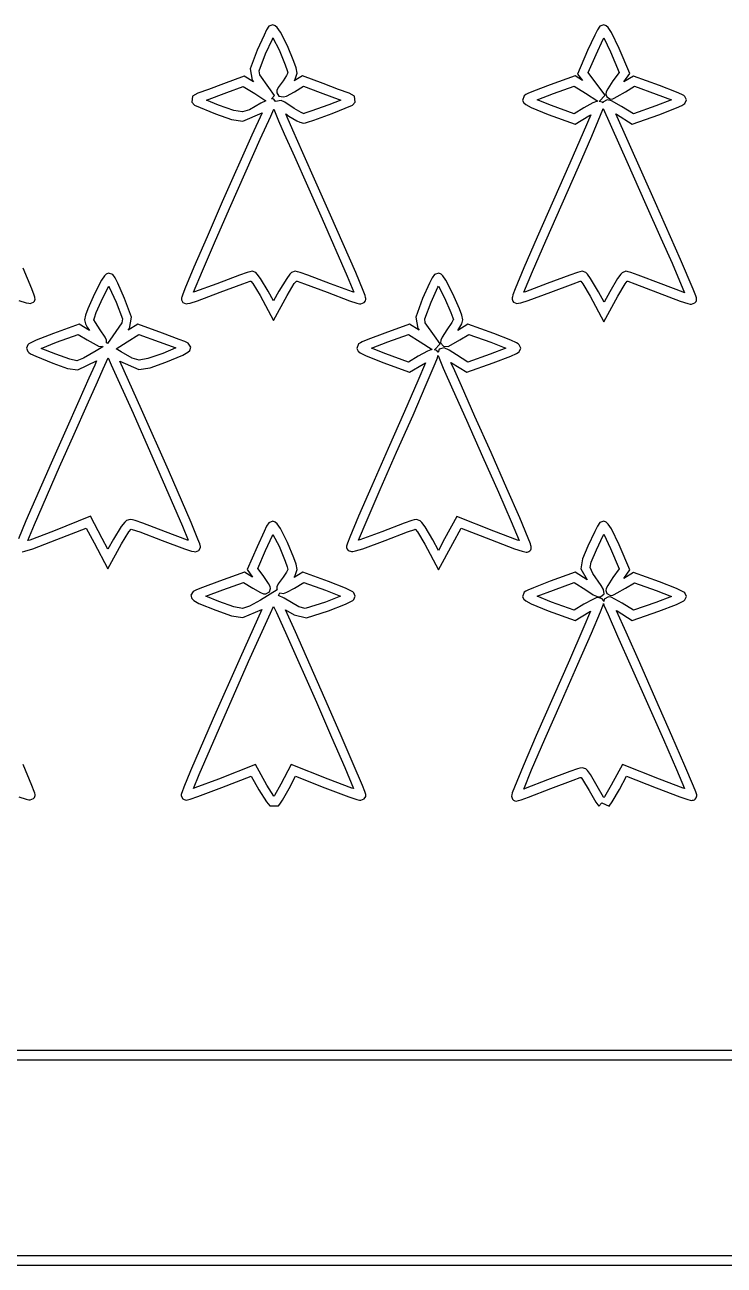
# Model space of a CAD drawing. Extents: x 23 to 528, y 384 to 592.
# Drawn here: x 102.54 to 122.51, y 427.83 to 463.23 of the extents above; entities that cross this region are included whole.
import ezdxf

# ---------------------------------------------------------------- set-up
doc = ezdxf.new("R2010")
doc.units = 0
doc.layers.get('0').update_dxf_attribs({"linetype": 'CONTINUOUS'})

msp = doc.modelspace()

# ---------------------------------------------------------------- linework, layer by layer
at = {"color": 0}
for p, q in [((109.446, 463.088), (109.371, 462.936)), ((109.509, 463.187), (109.446, 463.088)), ((109.621, 463.229), (109.509, 463.187)), ((109.693, 463.204), (109.621, 463.229)), ((109.751, 463.151), (109.693, 463.204)), ((109.837, 463.021), (109.751, 463.151)), ((110.039, 462.626), (109.837, 463.021)), ((118.89, 463.088), (118.812, 462.933)), ((118.961, 463.19), (118.89, 463.088)), ((119.068, 463.229), (118.961, 463.19)), ((119.138, 463.204), (119.068, 463.229)), ((119.199, 463.148), (119.138, 463.204)), ((119.291, 463.01), (119.199, 463.148)), ((119.511, 462.555), (119.291, 463.01)), ((109.371, 462.936), (109.172, 462.502)), ((109.415, 462.396), (109.609, 462.823)), ((109.609, 462.823), (109.626, 462.855)), ((109.626, 462.855), (109.799, 462.516)), ((118.812, 462.933), (118.611, 462.492)), ((118.853, 462.386), (119.05, 462.82)), ((119.05, 462.82), (119.071, 462.859)), ((119.071, 462.859), (119.266, 462.453)), ((109.172, 462.502), (108.977, 461.973)), ((109.236, 461.92), (109.415, 462.396)), ((109.799, 462.516), (109.978, 462.089)), ((110.226, 462.181), (110.039, 462.626)), ((118.611, 462.492), (118.324, 461.825)), ((118.627, 461.864), (118.853, 462.386)), ((119.266, 462.453), (119.512, 461.871)), ((119.812, 461.836), (119.511, 462.555)), ((108.977, 461.973), (109.037, 461.649)), ((109.978, 462.089), (110.034, 461.927)), ((110.29, 462.001), (110.226, 462.181)), ((110.315, 461.85), (110.29, 462.001)), ((108.807, 461.768), (108.219, 461.546)), ((109.069, 461.603), (108.807, 461.768)), ((109.037, 461.649), (109.069, 461.603)), ((109.25, 461.804), (109.236, 461.92)), ((109.513, 461.437), (109.25, 461.804)), ((109.918, 461.634), (109.776, 461.444)), ((110.017, 461.779), (109.918, 461.634)), ((110.05, 461.857), (110.017, 461.779)), ((110.034, 461.927), (110.05, 461.857)), ((110.471, 461.772), (110.232, 461.627)), ((110.232, 461.627), (110.25, 461.652)), ((110.25, 461.652), (110.315, 461.85)), ((111.064, 461.55), (110.471, 461.772)), ((118.254, 461.772), (117.545, 461.514)), ((118.463, 461.638), (118.254, 461.772)), ((118.324, 461.825), (118.463, 461.638)), ((118.845, 461.574), (118.627, 461.864)), ((119.334, 461.627), (119.185, 461.398)), ((119.512, 461.871), (119.334, 461.627)), ((119.643, 461.599), (119.812, 461.836)), ((119.92, 461.768), (119.643, 461.599)), ((120.661, 461.5), (119.92, 461.768)), ((107.486, 461.278), (107.334, 461.19)), ((107.785, 461.387), (107.486, 461.278)), ((107.725, 461.081), (108.311, 461.296)), ((108.219, 461.546), (107.785, 461.387)), ((108.311, 461.296), (108.777, 461.472)), ((108.777, 461.472), (109.106, 461.264)), ((109.106, 461.264), (109.425, 461.063)), ((109.671, 461.208), (109.513, 461.437)), ((109.737, 461.359), (109.733, 461.289)), ((109.733, 461.289), (109.79, 461.197)), ((109.776, 461.444), (109.737, 461.359)), ((110.017, 461.197), (110.237, 461.32)), ((110.237, 461.32), (110.498, 461.479)), ((110.498, 461.479), (110.972, 461.299)), ((110.972, 461.299), (111.565, 461.081)), ((111.502, 461.387), (111.064, 461.55)), ((111.804, 461.278), (111.502, 461.387)), ((111.956, 461.19), (111.804, 461.278)), ((116.848, 461.236), (116.797, 461.204)), ((116.905, 461.264), (116.848, 461.236)), ((117.066, 461.331), (116.905, 461.264)), ((117.545, 461.514), (117.066, 461.331)), ((117.168, 461.088), (117.636, 461.268)), ((117.636, 461.268), (118.222, 461.479)), ((118.222, 461.479), (118.549, 461.275)), ((118.549, 461.275), (118.9, 461.049)), ((119.107, 461.225), (118.845, 461.574)), ((119.143, 461.313), (119.13, 461.25)), ((119.13, 461.25), (119.155, 461.169)), ((119.185, 461.398), (119.143, 461.313)), ((119.451, 461.183), (119.692, 461.32)), ((119.692, 461.32), (119.95, 461.476)), ((119.95, 461.476), (120.57, 461.25)), ((120.57, 461.25), (121, 461.084)), ((121.149, 461.31), (120.661, 461.5)), ((121.304, 461.239), (121.149, 461.31)), ((121.358, 461.208), (121.304, 461.239)), ((107.334, 461.19), (107.313, 461.021)), ((107.313, 461.021), (107.389, 460.939)), ((107.389, 460.939), (107.982, 460.693)), ((108.074, 460.939), (107.725, 461.081)), ((108.51, 460.788), (108.074, 460.939)), ((109.282, 460.989), (108.959, 460.805)), ((109.425, 461.063), (109.282, 460.989)), ((109.587, 461.119), (109.671, 461.208)), ((109.648, 461.105), (109.587, 461.119)), ((109.7, 461.042), (109.648, 461.105)), ((109.86, 461.066), (109.7, 461.042)), ((109.79, 461.197), (109.929, 461.169)), ((109.962, 461.017), (109.86, 461.066)), ((109.929, 461.169), (110.017, 461.197)), ((110.232, 460.844), (109.962, 461.017)), ((111.221, 460.943), (110.709, 460.76)), ((111.565, 461.081), (111.221, 460.943)), ((111.312, 460.696), (111.901, 460.939)), ((111.901, 460.939), (111.978, 461.021)), ((111.978, 461.021), (111.956, 461.19)), ((116.797, 461.204), (116.753, 461.073)), ((116.753, 461.073), (116.786, 461.003)), ((116.786, 461.003), (116.844, 460.954)), ((116.844, 460.954), (116.994, 460.872)), ((117.577, 460.922), (117.168, 461.088)), ((118.222, 460.689), (117.577, 460.922)), ((118.762, 460.999), (118.503, 460.858)), ((118.859, 461.042), (118.762, 460.999)), ((118.9, 461.049), (118.859, 461.042)), ((118.941, 461.045), (119.107, 461.225)), ((119.029, 461.017), (118.941, 461.045)), ((119.045, 460.999), (119.029, 461.017)), ((119.172, 461.088), (119.045, 461.017)), ((119.045, 461.017), (119.045, 460.999)), ((119.155, 461.169), (119.266, 461.109)), ((119.293, 461.056), (119.172, 461.088)), ((119.266, 461.109), (119.326, 461.119)), ((119.578, 460.901), (119.293, 461.056)), ((119.326, 461.119), (119.363, 461.137)), ((119.363, 461.137), (119.451, 461.183)), ((119.918, 460.689), (119.578, 460.901)), ((120.556, 460.915), (119.918, 460.689)), ((121, 461.084), (120.556, 460.915)), ((121.143, 460.855), (121.302, 460.929)), ((121.302, 460.929), (121.357, 460.961)), ((121.357, 460.961), (121.387, 460.985)), ((121.389, 461.179), (121.358, 461.208)), ((121.387, 460.985), (121.43, 461.084)), ((121.43, 461.084), (121.389, 461.179)), ((107.982, 460.693), (108.438, 460.53)), ((108.438, 460.53), (108.767, 460.477)), ((108.755, 460.745), (108.51, 460.788)), ((108.959, 460.805), (108.755, 460.745)), ((108.767, 460.477), (109.314, 460.717)), ((109.314, 460.717), (109.022, 460.075)), ((109.263, 459.966), (109.561, 460.622)), ((109.561, 460.622), (109.656, 460.82)), ((109.656, 460.823), (109.667, 460.777)), ((109.656, 460.82), (109.656, 460.823)), ((109.667, 460.777), (109.787, 460.488)), ((110.03, 460.594), (109.991, 460.689)), ((109.991, 460.689), (110.083, 460.625)), ((110.191, 460.227), (110.03, 460.594)), ((110.083, 460.625), (110.304, 460.491)), ((110.428, 460.728), (110.232, 460.844)), ((110.497, 460.696), (110.428, 460.728)), ((110.539, 460.707), (110.495, 460.693)), ((110.495, 460.693), (110.497, 460.696)), ((110.709, 460.76), (110.539, 460.707)), ((110.794, 460.509), (111.312, 460.696)), ((116.994, 460.872), (117.486, 460.671)), ((117.486, 460.671), (118.251, 460.396)), ((118.503, 460.858), (118.222, 460.689)), ((118.251, 460.396), (118.641, 460.633)), ((118.7, 460.664), (118.484, 460.153)), ((118.641, 460.633), (118.7, 460.664)), ((118.728, 460.047), (118.979, 460.647)), ((118.979, 460.647), (119.045, 460.812)), ((119.045, 460.812), (119.055, 460.841)), ((119.055, 460.841), (119.731, 459.327)), ((120.545, 458.149), (119.412, 460.693)), ((119.412, 460.693), (119.436, 460.678)), ((119.436, 460.678), (119.885, 460.396)), ((119.885, 460.396), (120.644, 460.664)), ((120.644, 460.664), (121.143, 460.855)), ((109.787, 460.488), (109.95, 460.117)), ((110.48, 459.578), (110.191, 460.227)), ((110.304, 460.491), (110.395, 460.449)), ((110.395, 460.449), (110.495, 460.424)), ((110.495, 460.424), (110.556, 460.431)), ((110.556, 460.431), (110.615, 460.453)), ((110.615, 460.453), (110.794, 460.509)), ((109.022, 460.075), (108.18, 458.177)), ((108.423, 458.071), (109.263, 459.966)), ((109.95, 460.117), (110.237, 459.468)), ((118.484, 460.153), (118.105, 459.285)), ((118.347, 459.176), (118.728, 460.047)), ((110.237, 459.468), (110.611, 458.632)), ((110.853, 458.738), (110.48, 459.578)), ((118.105, 459.285), (117.638, 458.227)), ((117.88, 458.117), (118.347, 459.176)), ((119.731, 459.327), (120.276, 458.103)), ((110.611, 458.632), (111.029, 457.694)), ((111.271, 457.8), (110.853, 458.738)), ((108.18, 458.177), (107.745, 457.179)), ((107.987, 457.073), (108.423, 458.071)), ((117.638, 458.227), (117.169, 457.165)), ((117.412, 457.062), (117.88, 458.117)), ((120.276, 458.103), (120.701, 457.144)), ((121.262, 456.533), (120.545, 458.149)), ((111.989, 456.156), (111.271, 457.8)), ((111.029, 457.694), (111.745, 456.053)), ((107.745, 457.179), (107.371, 456.311)), ((107.614, 456.205), (107.987, 457.073)), ((117.169, 457.165), (116.792, 456.293)), ((117.035, 456.188), (117.412, 457.062)), ((120.701, 457.144), (121.019, 456.424)), ((102.744, 455.69), (102.494, 456.286)), ((107.371, 456.311), (107.111, 455.694)), ((116.792, 456.293), (116.543, 455.694)), ((121.019, 456.424), (121.38, 455.581)), ((121.626, 455.683), (121.262, 456.533)), ((104.729, 455.937), (104.528, 455.549)), ((104.813, 456.064), (104.729, 455.937)), ((104.865, 456.117), (104.813, 456.064)), ((104.932, 456.145), (104.865, 456.117)), ((105.053, 456.103), (104.932, 456.145)), ((105.117, 456.004), (105.053, 456.103)), ((105.193, 455.852), (105.117, 456.004)), ((107.357, 455.595), (107.614, 456.205)), ((108.674, 456.085), (108.022, 455.838)), ((108.891, 456.163), (108.674, 456.085)), ((108.963, 456.184), (108.891, 456.163)), ((109.032, 456.198), (108.963, 456.184)), ((109.135, 456.159), (109.032, 456.198)), ((109.18, 456.11), (109.135, 456.159)), ((109.273, 455.99), (109.18, 456.11)), ((109.491, 455.63), (109.273, 455.99)), ((110.02, 455.993), (109.798, 455.63)), ((110.111, 456.11), (110.02, 455.993)), ((110.158, 456.159), (110.111, 456.11)), ((110.261, 456.198), (110.158, 456.159)), ((110.328, 456.184), (110.261, 456.198)), ((110.4, 456.163), (110.328, 456.184)), ((110.618, 456.085), (110.4, 456.163)), ((111.27, 455.838), (110.618, 456.085)), ((111.745, 456.053), (111.935, 455.595)), ((112.2, 455.644), (111.989, 456.156)), ((114.173, 456.004), (114.098, 455.852)), ((114.237, 456.103), (114.173, 456.004)), ((114.359, 456.145), (114.237, 456.103)), ((114.425, 456.117), (114.358, 456.145)), ((114.358, 456.145), (114.359, 456.145)), ((114.476, 456.064), (114.425, 456.117)), ((114.56, 455.937), (114.476, 456.064)), ((114.763, 455.549), (114.56, 455.937)), ((116.793, 455.602), (117.035, 456.188)), ((118.102, 456.085), (117.458, 455.842)), ((118.317, 456.163), (118.102, 456.085)), ((118.386, 456.184), (118.317, 456.163)), ((118.455, 456.198), (118.386, 456.184)), ((118.559, 456.156), (118.455, 456.198)), ((118.604, 456.11), (118.559, 456.156)), ((118.696, 455.986), (118.604, 456.11)), ((118.918, 455.613), (118.696, 455.986)), ((119.466, 455.986), (119.243, 455.613)), ((119.555, 456.11), (119.466, 455.986)), ((119.596, 456.152), (119.555, 456.11)), ((119.701, 456.198), (119.596, 456.152)), ((119.743, 456.191), (119.701, 456.198)), ((119.769, 456.184), (119.743, 456.191)), ((119.84, 456.163), (119.769, 456.184)), ((120.053, 456.085), (119.84, 456.163)), ((120.705, 455.835), (120.053, 456.085)), ((102.809, 455.517), (102.744, 455.69)), ((104.767, 455.436), (104.939, 455.768)), ((104.939, 455.768), (104.954, 455.739)), ((104.954, 455.739), (105.149, 455.313)), ((105.391, 455.418), (105.193, 455.852)), ((107.111, 455.694), (107.041, 455.517)), ((107.389, 455.605), (107.357, 455.595)), ((108.022, 455.838), (107.389, 455.605)), ((107.474, 455.355), (108.118, 455.595)), ((108.118, 455.595), (108.763, 455.838)), ((108.763, 455.838), (108.974, 455.912)), ((108.974, 455.912), (108.999, 455.916)), ((108.999, 455.916), (109.055, 455.842)), ((109.055, 455.842), (109.258, 455.507)), ((109.642, 455.348), (109.491, 455.63)), ((109.798, 455.63), (109.642, 455.348)), ((110.03, 455.503), (110.236, 455.842)), ((110.236, 455.842), (110.294, 455.916)), ((110.294, 455.916), (110.317, 455.912)), ((110.317, 455.912), (110.528, 455.838)), ((110.528, 455.838), (111.172, 455.595)), ((111.172, 455.595), (111.815, 455.355)), ((111.901, 455.605), (111.27, 455.838)), ((111.935, 455.595), (111.901, 455.605)), ((112.255, 455.5), (112.2, 455.644)), ((114.098, 455.852), (113.899, 455.418)), ((114.142, 455.313), (114.336, 455.739)), ((114.336, 455.739), (114.351, 455.768)), ((114.351, 455.768), (114.523, 455.436)), ((116.543, 455.694), (116.479, 455.521)), ((116.833, 455.613), (116.793, 455.602)), ((117.458, 455.842), (116.833, 455.613)), ((116.917, 455.362), (117.555, 455.595)), ((117.555, 455.595), (118.193, 455.838)), ((118.193, 455.838), (118.4, 455.912)), ((118.4, 455.912), (118.418, 455.916)), ((118.418, 455.916), (118.475, 455.838)), ((118.475, 455.838), (118.685, 455.486)), ((119.078, 455.316), (118.918, 455.613)), ((119.243, 455.613), (119.078, 455.316)), ((119.475, 455.486), (119.686, 455.838)), ((119.686, 455.838), (119.741, 455.916)), ((119.741, 455.916), (119.754, 455.912)), ((119.754, 455.912), (119.962, 455.838)), ((119.962, 455.838), (120.609, 455.588)), ((120.609, 455.588), (121.255, 455.344)), ((121.342, 455.595), (120.705, 455.835)), ((121.38, 455.581), (121.342, 455.595)), ((121.699, 455.493), (121.626, 455.683)), ((102.373, 455.362), (102.582, 455.299)), ((102.582, 455.299), (102.654, 455.281)), ((102.654, 455.281), (102.693, 455.277)), ((102.693, 455.277), (102.791, 455.313)), ((102.791, 455.313), (102.815, 455.344)), ((102.827, 455.461), (102.809, 455.517)), ((102.815, 455.344), (102.827, 455.369)), ((102.832, 455.433), (102.827, 455.461)), ((102.827, 455.369), (102.833, 455.404)), ((102.833, 455.404), (102.832, 455.433)), ((104.528, 455.549), (104.338, 455.122)), ((104.583, 455.023), (104.767, 455.436)), ((105.149, 455.313), (105.327, 454.836)), ((105.587, 454.889), (105.391, 455.418)), ((107.014, 455.436), (107.012, 455.411)), ((107.012, 455.411), (107.013, 455.376)), ((107.013, 455.376), (107.054, 455.306)), ((107.021, 455.461), (107.014, 455.436)), ((107.041, 455.517), (107.021, 455.461)), ((107.054, 455.306), (107.152, 455.27)), ((107.152, 455.27), (107.191, 455.274)), ((107.191, 455.274), (107.264, 455.288)), ((107.264, 455.288), (107.474, 455.355)), ((109.258, 455.507), (109.639, 454.794)), ((109.639, 454.794), (110.03, 455.503)), ((111.815, 455.355), (112.025, 455.288)), ((112.025, 455.288), (112.095, 455.27)), ((112.095, 455.27), (112.134, 455.267)), ((112.134, 455.267), (112.234, 455.302)), ((112.234, 455.302), (112.269, 455.355)), ((112.27, 455.45), (112.255, 455.5)), ((112.269, 455.355), (112.276, 455.387)), ((112.276, 455.418), (112.27, 455.45)), ((112.276, 455.387), (112.276, 455.418)), ((113.899, 455.418), (113.705, 454.889)), ((113.964, 454.836), (114.142, 455.313)), ((114.523, 455.436), (114.706, 455.023)), ((114.952, 455.122), (114.763, 455.549)), ((116.461, 455.464), (116.455, 455.433)), ((116.455, 455.433), (116.455, 455.401)), ((116.455, 455.401), (116.462, 455.369)), ((116.479, 455.521), (116.461, 455.464)), ((116.462, 455.369), (116.475, 455.344)), ((116.475, 455.344), (116.498, 455.316)), ((116.498, 455.316), (116.593, 455.277)), ((116.593, 455.277), (116.633, 455.281)), ((116.633, 455.281), (116.706, 455.299)), ((116.706, 455.299), (116.917, 455.362)), ((118.685, 455.486), (119.075, 454.755)), ((119.075, 454.755), (119.475, 455.486)), ((121.255, 455.344), (121.466, 455.277)), ((121.466, 455.277), (121.536, 455.26)), ((121.536, 455.26), (121.573, 455.256)), ((121.573, 455.256), (121.675, 455.291)), ((121.675, 455.291), (121.693, 455.309)), ((121.693, 455.309), (121.704, 455.33)), ((121.715, 455.433), (121.699, 455.493)), ((121.704, 455.33), (121.715, 455.359)), ((121.719, 455.397), (121.715, 455.433)), ((121.715, 455.359), (121.719, 455.397)), ((104.275, 454.946), (104.246, 454.805)), ((104.338, 455.122), (104.275, 454.946)), ((104.51, 454.805), (104.527, 454.868)), ((104.527, 454.868), (104.583, 455.023)), ((105.526, 454.565), (105.587, 454.889)), ((113.705, 454.889), (113.764, 454.565)), ((114.706, 455.023), (114.763, 454.868)), ((114.763, 454.868), (114.779, 454.805)), ((115.015, 454.946), (114.952, 455.122)), ((115.044, 454.805), (115.015, 454.946)), ((104.097, 454.685), (103.357, 454.417)), ((104.388, 454.508), (104.097, 454.685)), ((104.246, 454.805), (104.275, 454.699)), ((104.275, 454.699), (104.326, 454.6)), ((104.326, 454.6), (104.388, 454.508)), ((104.516, 454.808), (104.51, 454.805)), ((104.556, 454.734), (104.516, 454.808)), ((104.696, 454.522), (104.556, 454.734)), ((104.836, 454.318), (104.696, 454.522)), ((105.314, 454.72), (105.051, 454.353)), ((105.327, 454.836), (105.314, 454.72)), ((105.765, 454.688), (105.494, 454.519)), ((105.494, 454.519), (105.526, 454.565)), ((106.47, 454.431), (105.765, 454.688)), ((113.526, 454.688), (112.819, 454.431)), ((113.796, 454.519), (113.526, 454.688)), ((113.764, 454.565), (113.796, 454.519)), ((113.976, 454.72), (113.964, 454.836)), ((114.239, 454.353), (113.976, 454.72)), ((114.595, 454.522), (114.455, 454.318)), ((114.735, 454.734), (114.595, 454.522)), ((114.774, 454.808), (114.735, 454.734)), ((114.779, 454.805), (114.774, 454.808)), ((115.193, 454.685), (114.904, 454.508)), ((114.904, 454.508), (114.964, 454.6)), ((114.964, 454.6), (115.015, 454.699)), ((115.015, 454.699), (115.044, 454.805)), ((115.933, 454.417), (115.193, 454.685)), ((102.868, 454.226), (102.712, 454.152)), ((103.357, 454.417), (102.868, 454.226)), ((103.008, 453.993), (103.446, 454.17)), ((103.446, 454.17), (104.068, 454.392)), ((104.068, 454.392), (104.326, 454.237)), ((104.326, 454.237), (104.575, 454.092)), ((104.876, 454.233), (104.836, 454.318)), ((104.877, 454.156), (104.876, 454.233)), ((105.051, 454.353), (104.9, 454.138)), ((105.147, 453.986), (105.461, 454.184)), ((105.461, 454.184), (105.796, 454.395)), ((105.796, 454.395), (106.379, 454.184)), ((106.379, 454.184), (106.852, 454.007)), ((106.95, 454.251), (106.47, 454.431)), ((107.115, 454.187), (106.95, 454.251)), ((107.21, 454.141), (107.115, 454.187)), ((112.176, 454.18), (112.121, 454.152)), ((112.339, 454.247), (112.176, 454.18)), ((112.819, 454.431), (112.339, 454.247)), ((112.441, 454.004), (112.908, 454.184)), ((112.908, 454.184), (113.495, 454.395)), ((113.495, 454.395), (113.829, 454.184)), ((113.829, 454.184), (114.175, 453.965)), ((114.398, 454.127), (114.239, 454.353)), ((114.416, 454.233), (114.413, 454.156)), ((114.455, 454.318), (114.416, 454.233)), ((114.715, 454.092), (114.964, 454.237)), ((114.964, 454.237), (115.222, 454.392)), ((115.222, 454.392), (115.843, 454.17)), ((115.843, 454.17), (116.272, 454)), ((116.421, 454.226), (115.933, 454.417)), ((116.576, 454.152), (116.421, 454.226)), ((102.628, 454.096), (102.588, 454)), ((102.588, 454), (102.627, 453.902)), ((102.627, 453.902), (102.656, 453.873)), ((102.658, 454.12), (102.628, 454.096)), ((102.656, 453.873), (102.709, 453.842)), ((102.712, 454.152), (102.658, 454.12)), ((102.709, 453.842), (102.861, 453.771)), ((103.43, 453.827), (103.008, 453.993)), ((103.831, 453.683), (103.43, 453.827)), ((104.578, 453.926), (104.215, 453.715)), ((104.575, 454.092), (104.664, 454.053)), ((104.769, 454.039), (104.578, 453.926)), ((104.664, 454.053), (104.761, 454.057)), ((104.761, 454.057), (104.769, 454.039)), ((104.874, 454.152), (104.877, 454.156)), ((104.9, 454.138), (104.874, 454.152)), ((105.297, 453.894), (105.147, 453.986)), ((105.609, 453.718), (105.297, 453.894)), ((106.48, 453.852), (106.05, 453.704)), ((106.852, 454.007), (106.48, 453.852)), ((106.572, 453.602), (107.053, 453.803)), ((107.053, 453.803), (107.195, 453.884)), ((107.195, 453.884), (107.254, 453.937)), ((107.281, 454.032), (107.21, 454.141)), ((107.254, 453.937), (107.281, 454.032)), ((112.07, 454.12), (112.025, 453.99)), ((112.025, 453.99), (112.058, 453.919)), ((112.058, 453.919), (112.117, 453.87)), ((112.121, 454.152), (112.07, 454.12)), ((112.117, 453.87), (112.266, 453.789)), ((112.849, 453.838), (112.441, 454.004)), ((113.494, 453.605), (112.849, 453.838)), ((114.035, 453.919), (113.775, 453.775)), ((114.136, 453.958), (114.035, 453.919)), ((114.175, 453.965), (114.136, 453.958)), ((114.234, 453.954), (114.398, 454.127)), ((114.304, 453.933), (114.234, 453.954)), ((114.332, 453.898), (114.304, 453.933)), ((114.34, 453.877), (114.332, 453.898)), ((114.37, 453.969), (114.34, 453.877)), ((114.51, 454.007), (114.37, 453.969)), ((114.413, 454.156), (114.492, 454.057)), ((114.492, 454.057), (114.627, 454.053)), ((114.653, 453.94), (114.51, 454.007)), ((114.627, 454.053), (114.715, 454.092)), ((114.866, 453.81), (114.653, 453.94)), ((115.191, 453.605), (114.866, 453.81)), ((115.828, 453.831), (115.191, 453.605)), ((116.272, 454), (115.828, 453.831)), ((116.417, 453.771), (116.575, 453.845)), ((116.575, 453.845), (116.629, 453.873)), ((116.63, 454.124), (116.576, 454.152)), ((116.629, 453.873), (116.66, 453.898)), ((116.66, 454.096), (116.63, 454.124)), ((116.702, 454), (116.66, 454.096)), ((116.66, 453.898), (116.702, 454)), ((102.861, 453.771), (103.338, 453.577)), ((103.338, 453.577), (103.757, 453.425)), ((104.031, 453.644), (103.831, 453.683)), ((104.215, 453.715), (104.031, 453.644)), ((104.053, 453.379), (104.59, 453.64)), ((104.537, 453.517), (104.372, 453.147)), ((104.59, 453.64), (104.537, 453.517)), ((104.779, 453.408), (104.917, 453.722)), ((104.917, 453.722), (105.011, 453.521)), ((105.011, 453.521), (105.634, 452.145)), ((105.876, 452.251), (105.252, 453.63)), ((105.252, 453.63), (105.796, 453.394)), ((105.809, 453.658), (105.609, 453.718)), ((106.05, 453.704), (105.809, 453.658)), ((106.121, 453.443), (106.572, 453.602)), ((112.266, 453.789), (112.759, 453.591)), ((112.759, 453.591), (113.523, 453.312)), ((113.775, 453.775), (113.494, 453.605)), ((113.523, 453.312), (113.913, 453.549)), ((113.979, 453.584), (113.761, 453.065)), ((113.913, 453.549), (113.979, 453.584)), ((114.004, 452.96), (114.254, 453.559)), ((114.254, 453.559), (114.322, 453.729)), ((114.322, 453.729), (114.338, 453.782)), ((114.338, 453.782), (114.341, 453.789)), ((114.341, 453.789), (114.367, 453.711)), ((114.367, 453.711), (114.49, 453.432)), ((114.815, 453.351), (114.708, 453.595)), ((114.708, 453.595), (114.724, 453.584)), ((114.724, 453.584), (115.159, 453.312)), ((115.159, 453.312), (115.916, 453.58)), ((115.916, 453.58), (116.417, 453.771)), ((103.757, 453.425), (104.053, 453.379)), ((104.372, 453.147), (104.083, 452.497)), ((104.614, 453.037), (104.779, 453.408)), ((105.796, 453.394), (106.121, 453.443)), ((114.49, 453.432), (114.763, 452.815)), ((115.006, 452.924), (114.815, 453.351)), ((104.325, 452.388), (104.614, 453.037)), ((113.761, 453.065), (113.382, 452.194)), ((113.625, 452.092), (114.004, 452.96)), ((114.763, 452.815), (115.15, 451.947)), ((115.393, 452.053), (115.006, 452.924)), ((104.083, 452.497), (103.71, 451.658)), ((103.951, 451.548), (104.325, 452.388)), ((105.634, 452.145), (106.4, 450.409)), ((106.642, 450.515), (105.876, 452.251)), ((113.382, 452.194), (112.915, 451.139)), ((113.156, 451.03), (113.625, 452.092)), ((115.853, 451.023), (115.393, 452.053)), ((115.15, 451.947), (115.612, 450.914)), ((103.71, 451.658), (103.294, 450.719)), ((103.535, 450.61), (103.951, 451.548)), ((112.915, 451.139), (112.447, 450.077)), ((112.689, 449.972), (113.156, 451.03)), ((116.305, 450), (115.853, 451.023)), ((103.294, 450.719), (102.574, 449.072)), ((115.612, 450.914), (116.062, 449.894)), ((102.818, 448.966), (103.535, 450.61)), ((106.4, 450.409), (107.043, 448.917)), ((107.287, 449.023), (106.642, 450.515)), ((112.447, 450.077), (112.069, 449.203)), ((112.313, 449.1), (112.689, 449.972)), ((116.67, 449.157), (116.305, 450)), ((116.062, 449.894), (116.426, 449.054)), ((104.419, 449.203), (103.358, 448.783)), ((104.753, 448.571), (104.419, 449.203)), ((112.069, 449.203), (111.82, 448.606)), ((102.574, 449.072), (102.363, 448.56)), ((102.629, 448.511), (102.818, 448.966)), ((103.456, 448.536), (104.296, 448.867)), ((104.296, 448.867), (104.519, 448.448)), ((105.297, 448.913), (105.07, 448.546)), ((105.395, 449.033), (105.297, 448.913)), ((105.446, 449.079), (105.395, 449.033)), ((105.547, 449.111), (105.446, 449.079)), ((105.616, 449.1), (105.547, 449.111)), ((105.69, 449.079), (105.616, 449.1)), ((105.911, 449.005), (105.69, 449.079)), ((106.56, 448.758), (105.911, 449.005)), ((107.043, 448.917), (107.208, 448.518)), ((107.482, 448.553), (107.287, 449.023)), ((109.446, 448.92), (109.371, 448.772)), ((109.509, 449.019), (109.446, 448.92)), ((109.621, 449.061), (109.509, 449.019)), ((109.693, 449.037), (109.621, 449.061)), ((109.751, 448.984), (109.693, 449.037)), ((109.837, 448.853), (109.751, 448.984)), ((110.039, 448.458), (109.837, 448.853)), ((112.07, 448.518), (112.313, 449.1)), ((113.375, 449.005), (112.732, 448.758)), ((113.589, 449.079), (113.375, 449.005)), ((113.659, 449.1), (113.589, 449.079)), ((113.728, 449.111), (113.659, 449.1)), ((113.832, 449.072), (113.728, 449.111)), ((113.877, 449.026), (113.832, 449.072)), ((113.968, 448.903), (113.877, 449.026)), ((114.191, 448.529), (113.968, 448.903)), ((114.875, 449.199), (114.528, 448.557)), ((114.76, 448.43), (114.996, 448.867)), ((115.933, 448.783), (114.875, 449.199)), ((114.996, 448.867), (115.836, 448.536)), ((116.426, 449.054), (116.655, 448.511)), ((116.911, 448.582), (116.67, 449.157)), ((118.892, 448.92), (118.814, 448.772)), ((118.961, 449.023), (118.892, 448.92)), ((119.068, 449.061), (118.961, 449.023)), ((119.138, 449.037), (119.068, 449.061)), ((119.199, 448.98), (119.138, 449.037)), ((119.291, 448.843), (119.199, 448.98)), ((102.682, 448.525), (102.629, 448.511)), ((103.358, 448.783), (102.682, 448.525)), ((102.769, 448.278), (103.456, 448.536)), ((104.914, 448.261), (104.753, 448.571)), ((105.07, 448.546), (104.914, 448.261)), ((105.301, 448.419), (105.512, 448.758)), ((105.512, 448.758), (105.577, 448.836)), ((105.577, 448.836), (105.61, 448.829)), ((105.61, 448.829), (105.821, 448.755)), ((105.821, 448.755), (106.463, 448.511)), ((106.463, 448.511), (107.098, 448.275)), ((107.184, 448.525), (106.56, 448.758)), ((107.208, 448.518), (107.184, 448.525)), ((107.534, 448.419), (107.482, 448.553)), ((109.371, 448.772), (109.172, 448.335)), ((109.415, 448.229), (109.609, 448.656)), ((109.609, 448.656), (109.626, 448.687)), ((109.626, 448.687), (109.799, 448.349)), ((111.82, 448.606), (111.755, 448.433)), ((112.106, 448.529), (112.07, 448.518)), ((112.732, 448.758), (112.106, 448.529)), ((112.19, 448.278), (112.828, 448.511)), ((112.828, 448.511), (113.465, 448.755)), ((113.465, 448.755), (113.672, 448.829)), ((113.672, 448.829), (113.691, 448.832)), ((113.691, 448.832), (113.749, 448.755)), ((113.749, 448.755), (113.958, 448.405)), ((114.352, 448.229), (114.191, 448.529)), ((114.528, 448.557), (114.352, 448.229)), ((115.836, 448.536), (116.521, 448.275)), ((116.608, 448.525), (115.933, 448.783)), ((116.655, 448.511), (116.608, 448.525)), ((116.976, 448.419), (116.911, 448.582)), ((118.814, 448.772), (118.619, 448.349)), ((118.861, 448.243), (119.053, 448.656)), ((119.053, 448.656), (119.071, 448.695)), ((119.071, 448.695), (119.266, 448.285)), ((119.511, 448.388), (119.291, 448.843)), ((102.471, 448.187), (102.545, 448.204)), ((102.545, 448.204), (102.769, 448.278)), ((104.519, 448.448), (104.91, 447.703)), ((104.91, 447.703), (105.301, 448.419)), ((107.098, 448.275), (107.305, 448.211)), ((107.305, 448.211), (107.375, 448.194)), ((107.375, 448.194), (107.413, 448.19)), ((107.413, 448.19), (107.513, 448.225)), ((107.513, 448.225), (107.552, 448.289)), ((107.549, 448.373), (107.534, 448.419)), ((107.555, 448.349), (107.549, 448.373)), ((107.552, 448.289), (107.557, 448.321)), ((107.557, 448.321), (107.555, 448.349)), ((109.172, 448.335), (108.888, 447.682)), ((109.192, 447.714), (109.415, 448.229)), ((109.799, 448.349), (109.978, 447.922)), ((110.226, 448.017), (110.039, 448.458)), ((111.737, 448.381), (111.73, 448.349)), ((111.73, 448.349), (111.73, 448.317)), ((111.73, 448.317), (111.737, 448.285)), ((111.755, 448.433), (111.737, 448.381)), ((111.737, 448.285), (111.748, 448.261)), ((111.748, 448.261), (111.773, 448.229)), ((111.773, 448.229), (111.87, 448.194)), ((111.87, 448.194), (111.909, 448.197)), ((111.909, 448.197), (111.981, 448.215)), ((111.981, 448.215), (112.19, 448.278)), ((113.958, 448.405), (114.351, 447.671)), ((114.351, 447.671), (114.76, 448.43)), ((116.521, 448.275), (116.742, 448.204)), ((116.742, 448.204), (116.816, 448.187)), ((116.816, 448.187), (116.852, 448.179)), ((116.852, 448.179), (116.885, 448.183)), ((116.885, 448.183), (116.913, 448.19)), ((116.913, 448.19), (116.933, 448.201)), ((116.933, 448.201), (116.957, 448.215)), ((116.957, 448.215), (116.984, 448.25)), ((116.993, 448.366), (116.976, 448.419)), ((116.984, 448.25), (116.996, 448.275)), ((116.998, 448.338), (116.993, 448.366)), ((116.996, 448.275), (117.001, 448.31)), ((117.001, 448.31), (116.998, 448.338)), ((118.619, 448.349), (118.463, 447.985)), ((118.713, 447.894), (118.861, 448.243)), ((119.266, 448.285), (119.512, 447.703)), ((119.812, 447.671), (119.511, 448.388)), ((109.978, 447.922), (110.034, 447.76)), ((110.289, 447.834), (110.226, 448.017)), ((110.315, 447.682), (110.289, 447.834)), ((118.463, 447.985), (118.418, 447.703)), ((118.681, 447.739), (118.713, 447.894)), ((108.811, 447.611), (108.1, 447.35)), ((109.045, 447.467), (108.811, 447.611)), ((108.888, 447.682), (109.045, 447.467)), ((109.346, 447.509), (109.192, 447.714)), ((109.499, 447.287), (109.346, 447.509)), ((109.918, 447.467), (109.775, 447.28)), ((110.017, 447.611), (109.918, 447.467)), ((110.05, 447.689), (110.017, 447.611)), ((110.034, 447.76), (110.05, 447.689)), ((110.476, 447.608), (110.232, 447.46)), ((110.232, 447.46), (110.25, 447.484)), ((110.25, 447.484), (110.315, 447.682)), ((111.212, 447.343), (110.476, 447.608)), ((118.254, 447.604), (117.545, 447.347)), ((118.601, 447.386), (118.254, 447.604)), ((118.418, 447.703), (118.601, 447.386)), ((118.759, 447.573), (118.681, 447.739)), ((118.994, 447.23), (118.759, 447.573)), ((119.334, 447.46), (119.185, 447.23)), ((119.512, 447.703), (119.334, 447.46)), ((119.641, 447.432), (119.812, 447.671)), ((119.92, 447.601), (119.641, 447.432)), ((120.661, 447.333), (119.92, 447.601)), ((107.448, 447.104), (107.353, 447.061)), ((107.615, 447.171), (107.448, 447.104)), ((108.1, 447.35), (107.615, 447.171)), ((107.713, 446.92), (108.191, 447.1)), ((108.191, 447.1), (108.782, 447.315)), ((108.782, 447.315), (109.048, 447.156)), ((109.048, 447.156), (109.274, 447.026)), ((109.746, 447.104), (109.266, 446.811)), ((109.542, 447.202), (109.499, 447.287)), ((109.525, 447.047), (109.555, 447.146)), ((109.555, 447.146), (109.542, 447.202)), ((109.737, 447.192), (109.735, 447.121)), ((109.735, 447.121), (109.746, 447.104)), ((109.775, 447.28), (109.737, 447.192)), ((110.018, 447.033), (110.24, 447.153)), ((110.24, 447.153), (110.506, 447.315)), ((110.506, 447.315), (111.122, 447.096)), ((111.122, 447.096), (111.558, 446.924)), ((111.697, 447.153), (111.212, 447.343)), ((111.853, 447.079), (111.697, 447.153)), ((111.908, 447.047), (111.853, 447.079)), ((116.905, 447.096), (116.848, 447.068)), ((117.066, 447.163), (116.905, 447.096)), ((117.545, 447.347), (117.066, 447.163)), ((117.168, 446.92), (117.636, 447.096)), ((117.636, 447.096), (118.222, 447.312)), ((118.222, 447.312), (118.557, 447.1)), ((118.557, 447.1), (118.772, 446.966)), ((119.067, 447.114), (118.994, 447.23)), ((119.079, 446.994), (119.067, 447.114)), ((119.143, 447.146), (119.13, 447.082)), ((119.13, 447.082), (119.155, 447.001)), ((119.185, 447.23), (119.143, 447.146)), ((119.451, 447.015), (119.692, 447.153)), ((119.692, 447.153), (119.95, 447.308)), ((119.95, 447.308), (120.57, 447.082)), ((120.57, 447.082), (121, 446.917)), ((121.149, 447.142), (120.661, 447.333)), ((121.304, 447.068), (121.149, 447.142)), ((107.353, 447.061), (107.281, 446.948)), ((107.281, 446.948), (107.309, 446.857)), ((107.309, 446.857), (107.369, 446.8)), ((107.369, 446.8), (107.512, 446.719)), ((108.084, 446.768), (107.713, 446.92)), ((108.512, 446.617), (108.084, 446.768)), ((109.266, 446.811), (108.955, 446.634)), ((109.274, 447.026), (109.361, 446.994)), ((109.361, 446.994), (109.426, 446.991)), ((109.426, 446.991), (109.525, 447.047)), ((109.788, 446.945), (109.825, 447.022)), ((109.944, 446.864), (109.788, 446.945)), ((109.825, 447.022), (109.93, 447.001)), ((109.93, 447.001), (110.018, 447.033)), ((110.366, 446.617), (109.944, 446.864)), ((111.124, 446.754), (110.548, 446.571)), ((111.558, 446.924), (111.124, 446.754)), ((111.698, 446.694), (111.853, 446.768)), ((111.853, 446.768), (111.908, 446.8)), ((111.938, 447.019), (111.908, 447.047)), ((111.908, 446.8), (111.938, 446.828)), ((111.975, 446.924), (111.938, 447.019)), ((111.938, 446.828), (111.975, 446.924)), ((116.797, 447.036), (116.753, 446.906)), ((116.753, 446.906), (116.786, 446.835)), ((116.786, 446.835), (116.844, 446.786)), ((116.848, 447.068), (116.797, 447.036)), ((116.844, 446.786), (116.994, 446.705)), ((117.577, 446.754), (117.168, 446.92)), ((118.222, 446.521), (117.577, 446.754)), ((118.761, 446.832), (118.503, 446.691)), ((118.857, 446.874), (118.761, 446.832)), ((118.772, 446.966), (118.909, 446.902)), ((118.907, 446.888), (118.857, 446.874)), ((119.028, 446.85), (118.907, 446.888)), ((118.909, 446.902), (118.98, 446.902)), ((118.98, 446.902), (119.079, 446.994)), ((119.057, 446.814), (119.028, 446.85)), ((119.067, 446.786), (119.057, 446.814)), ((119.068, 446.775), (119.067, 446.786)), ((119.082, 446.842), (119.068, 446.775)), ((119.202, 446.909), (119.082, 446.842)), ((119.155, 447.001), (119.266, 446.945)), ((119.279, 446.899), (119.202, 446.909)), ((119.266, 446.945), (119.326, 446.955)), ((119.594, 446.726), (119.279, 446.899)), ((119.326, 446.955), (119.363, 446.969)), ((119.363, 446.969), (119.451, 447.015)), ((119.918, 446.521), (119.594, 446.726)), ((120.556, 446.744), (119.918, 446.521)), ((121, 446.917), (120.556, 446.744)), ((121.143, 446.687), (121.302, 446.761)), ((121.302, 446.761), (121.357, 446.79)), ((121.358, 447.04), (121.304, 447.068)), ((121.357, 446.79), (121.387, 446.818)), ((121.387, 447.015), (121.358, 447.04)), ((121.429, 446.917), (121.387, 447.015)), ((121.387, 446.818), (121.429, 446.917)), ((107.512, 446.719), (107.991, 446.521)), ((107.991, 446.521), (108.441, 446.359)), ((108.756, 446.574), (108.512, 446.617)), ((109.311, 446.546), (108.686, 445.167)), ((108.955, 446.634), (108.756, 446.574)), ((108.766, 446.313), (109.311, 446.546)), ((108.928, 445.061), (109.553, 446.437)), ((109.553, 446.437), (109.644, 446.631)), ((109.644, 446.631), (109.728, 446.454)), ((109.728, 446.454), (110.025, 445.798)), ((110.268, 445.908), (109.981, 446.536)), ((109.981, 446.536), (110.229, 446.391)), ((110.229, 446.391), (110.585, 446.31)), ((110.548, 446.571), (110.366, 446.617)), ((110.585, 446.31), (111.213, 446.504)), ((111.213, 446.504), (111.698, 446.694)), ((116.994, 446.705), (117.486, 446.504)), ((117.486, 446.504), (118.251, 446.229)), ((118.503, 446.691), (118.222, 446.521)), ((118.251, 446.229), (118.641, 446.465)), ((118.696, 446.497), (118.477, 445.978)), ((118.641, 446.465), (118.696, 446.497)), ((118.719, 445.872), (118.976, 446.476)), ((118.976, 446.476), (119.043, 446.645)), ((119.043, 446.645), (119.061, 446.698)), ((119.061, 446.698), (119.064, 446.712)), ((119.064, 446.712), (119.076, 446.666)), ((119.076, 446.666), (119.193, 446.401)), ((119.193, 446.401), (119.465, 445.784)), ((119.435, 446.507), (119.433, 446.511)), ((119.433, 446.511), (119.452, 446.504)), ((119.707, 445.893), (119.435, 446.507)), ((119.452, 446.504), (119.885, 446.229)), ((119.885, 446.229), (120.643, 446.497)), ((120.643, 446.497), (121.143, 446.687)), ((108.441, 446.359), (108.766, 446.313)), ((110.025, 445.798), (110.867, 443.9)), ((111.108, 444.006), (110.268, 445.908)), ((118.477, 445.978), (118.092, 445.096)), ((118.334, 444.987), (118.719, 445.872)), ((119.465, 445.784), (119.853, 444.909)), ((120.096, 445.019), (119.707, 445.893)), ((108.686, 445.167), (107.921, 443.431)), ((108.163, 443.322), (108.928, 445.061)), ((118.092, 445.096), (117.617, 444.024)), ((117.86, 443.914), (118.334, 444.987)), ((120.56, 443.974), (120.096, 445.019)), ((119.853, 444.909), (120.319, 443.865)), ((110.867, 443.9), (111.301, 442.902)), ((111.544, 443.008), (111.108, 444.006)), ((117.617, 444.024), (117.144, 442.951)), ((117.387, 442.845), (117.86, 443.914)), ((121.018, 442.937), (120.56, 443.974)), ((120.319, 443.865), (120.775, 442.831)), ((107.921, 443.431), (107.276, 441.935)), ((107.52, 441.833), (108.163, 443.322)), ((111.301, 442.902), (111.675, 442.038)), ((111.919, 442.14), (111.544, 443.008)), ((117.144, 442.951), (116.767, 442.073)), ((117.011, 441.967), (117.387, 442.845)), ((120.775, 442.831), (121.146, 441.981)), ((121.389, 442.083), (121.018, 442.937)), ((102.745, 441.523), (102.496, 442.122)), ((112.178, 441.523), (111.919, 442.14)), ((107.276, 441.935), (107.082, 441.47)), ((107.356, 441.438), (107.52, 441.833)), ((109.124, 442.119), (108.071, 441.702)), ((108.168, 441.459), (109.006, 441.787)), ((109.006, 441.787), (109.222, 441.399)), ((109.454, 441.53), (109.124, 442.119)), ((110.143, 442.119), (109.852, 441.558)), ((110.086, 441.438), (110.266, 441.784)), ((111.204, 441.699), (110.143, 442.119)), ((110.266, 441.784), (111.106, 441.452)), ((111.675, 442.038), (111.93, 441.431)), ((116.767, 442.073), (116.521, 441.477)), ((116.785, 441.42), (117.011, 441.967)), ((118.105, 441.921), (117.463, 441.678)), ((118.318, 441.995), (118.105, 441.921)), ((118.389, 442.016), (118.318, 441.995)), ((118.457, 442.027), (118.389, 442.016)), ((118.558, 441.992), (118.457, 442.027)), ((118.602, 441.949), (118.558, 441.992)), ((118.688, 441.837), (118.602, 441.949)), ((118.885, 441.501), (118.688, 441.837)), ((119.601, 442.115), (119.286, 441.526)), ((119.52, 441.406), (119.724, 441.784)), ((120.66, 441.699), (119.601, 442.115)), ((119.724, 441.784), (120.563, 441.452)), ((121.146, 441.981), (121.378, 441.431)), ((121.635, 441.498), (121.389, 442.083)), ((102.811, 441.35), (102.745, 441.523)), ((107.082, 441.47), (107.03, 441.336)), ((107.399, 441.452), (107.356, 441.438)), ((108.071, 441.702), (107.399, 441.452)), ((107.486, 441.202), (108.168, 441.459)), ((109.653, 441.212), (109.454, 441.53)), ((109.852, 441.558), (109.671, 441.237)), ((109.897, 441.099), (110.086, 441.438)), ((111.106, 441.452), (111.795, 441.194)), ((111.882, 441.445), (111.204, 441.699)), ((111.93, 441.431), (111.882, 441.445)), ((112.248, 441.346), (112.178, 441.523)), ((116.521, 441.477), (116.459, 441.307)), ((116.83, 441.438), (116.785, 441.42)), ((117.463, 441.678), (116.83, 441.438)), ((116.92, 441.187), (117.559, 441.431)), ((117.559, 441.431), (118.194, 441.671)), ((118.194, 441.671), (118.401, 441.745)), ((118.401, 441.745), (118.422, 441.748)), ((118.422, 441.748), (118.468, 441.688)), ((118.468, 441.688), (118.65, 441.378)), ((119.067, 441.191), (118.885, 441.501)), ((119.286, 441.526), (119.09, 441.198)), ((120.563, 441.452), (121.247, 441.194)), ((121.335, 441.441), (120.66, 441.699)), ((121.378, 441.431), (121.335, 441.441)), ((121.699, 441.336), (121.635, 441.498)), ((102.373, 441.194), (102.584, 441.131)), ((102.584, 441.131), (102.656, 441.113)), ((102.656, 441.113), (102.695, 441.11)), ((102.695, 441.11), (102.792, 441.149)), ((102.792, 441.149), (102.815, 441.177)), ((102.828, 441.297), (102.811, 441.35)), ((102.815, 441.177), (102.828, 441.202)), ((102.833, 441.265), (102.828, 441.297)), ((102.828, 441.202), (102.835, 441.233)), ((102.835, 441.233), (102.833, 441.265)), ((107.009, 441.265), (107.006, 441.237)), ((107.006, 441.237), (107.012, 441.205)), ((107.014, 441.29), (107.009, 441.265)), ((107.012, 441.205), (107.05, 441.142)), ((107.03, 441.336), (107.014, 441.29)), ((107.05, 441.142), (107.074, 441.127)), ((107.074, 441.127), (107.093, 441.117)), ((107.093, 441.117), (107.122, 441.11)), ((107.122, 441.11), (107.153, 441.106)), ((107.153, 441.106), (107.191, 441.11)), ((107.191, 441.11), (107.264, 441.131)), ((107.264, 441.131), (107.486, 441.202)), ((109.222, 441.399), (109.441, 441.053)), ((109.671, 441.237), (109.653, 441.212)), ((109.821, 440.983), (109.897, 441.099)), ((111.795, 441.194), (112.018, 441.124)), ((112.018, 441.124), (112.094, 441.103)), ((112.094, 441.103), (112.132, 441.099)), ((112.132, 441.099), (112.234, 441.138)), ((112.234, 441.138), (112.274, 441.209)), ((112.267, 441.293), (112.248, 441.346)), ((112.274, 441.265), (112.267, 441.293)), ((112.277, 441.24), (112.274, 441.265)), ((112.274, 441.209), (112.277, 441.24)), ((116.443, 441.254), (116.439, 441.212)), ((116.439, 441.212), (116.451, 441.156)), ((116.459, 441.307), (116.443, 441.254)), ((116.451, 441.156), (116.466, 441.131)), ((116.466, 441.131), (116.494, 441.103)), ((116.494, 441.103), (116.532, 441.085)), ((116.532, 441.085), (116.572, 441.078)), ((116.572, 441.078), (116.64, 441.089)), ((116.64, 441.089), (116.709, 441.113)), ((116.709, 441.113), (116.92, 441.187)), ((118.65, 441.378), (118.846, 441.043)), ((119.075, 441.18), (119.067, 441.191)), ((119.09, 441.198), (119.075, 441.18)), ((119.308, 441.05), (119.52, 441.406)), ((121.247, 441.194), (121.467, 441.117)), ((121.467, 441.117), (121.54, 441.099)), ((121.54, 441.099), (121.576, 441.096)), ((121.576, 441.096), (121.608, 441.099)), ((121.608, 441.099), (121.637, 441.103)), ((121.637, 441.103), (121.657, 441.113)), ((121.657, 441.113), (121.682, 441.131)), ((121.682, 441.131), (121.71, 441.166)), ((121.716, 441.283), (121.699, 441.336)), ((121.71, 441.166), (121.721, 441.194)), ((121.724, 441.254), (121.716, 441.283)), ((121.721, 441.194), (121.726, 441.23)), ((121.726, 441.23), (121.724, 441.254)), ((109.441, 441.053), (109.533, 440.94)), ((109.533, 440.94), (109.788, 440.94)), ((109.788, 440.94), (109.821, 440.983)), ((118.846, 441.043), (118.929, 440.933)), ((118.929, 440.933), (119.02, 441.025)), ((119.02, 441.025), (119.221, 440.933)), ((119.221, 440.933), (119.308, 441.05)), ((169.978, 433.959), (84.7894, 433.959)), ((85.054, 433.694), (169.714, 433.694)), ((169.714, 428.096), (85.054, 428.096)), ((84.7894, 427.831), (169.978, 427.831))]:
    msp.add_line(p, q, dxfattribs=at)

doc.saveas('drawing.dxf')
